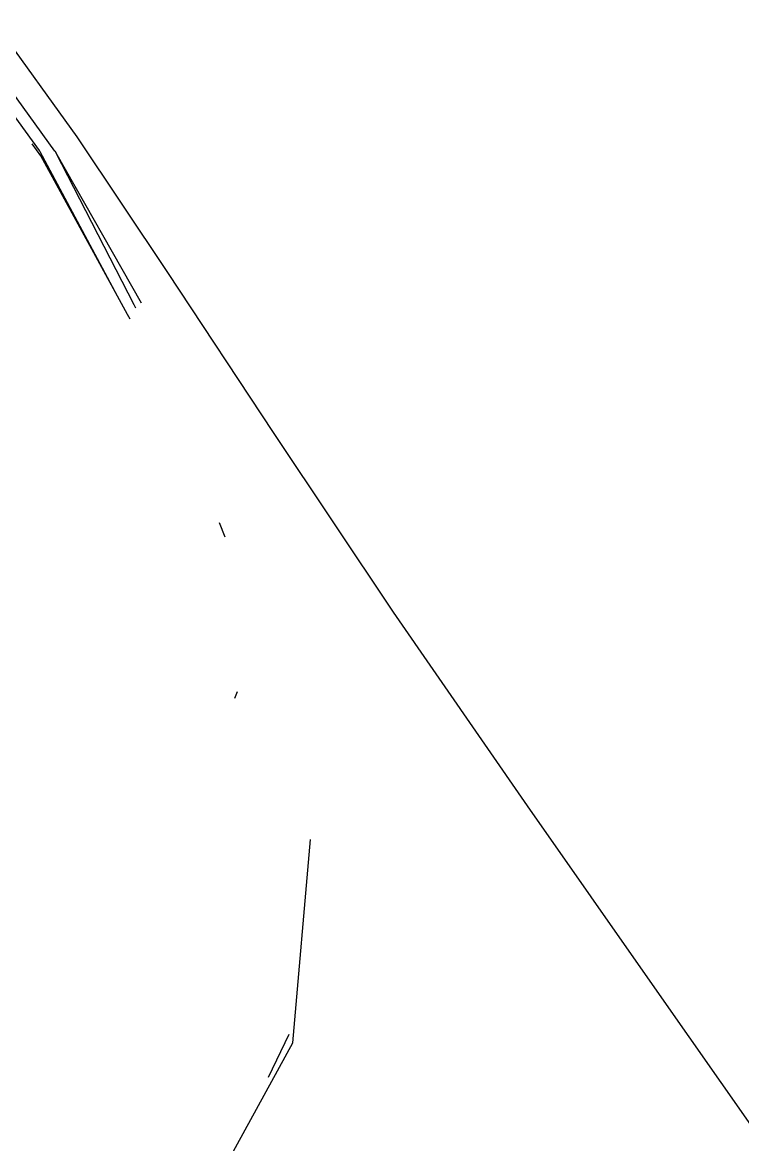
# Model space of a CAD drawing. Header units: millimetres. Extents: x -41292 to 298682, y -22072 to 33155.
# Drawn here: x 31949.6 to 32027.2, y -8973.4 to -8852.5 of the extents above; entities that cross this region are included whole.
import ezdxf

# ---------------------------------------------------------------- set-up
doc = ezdxf.new("R2010")
doc.units = ezdxf.units.MM

# ---------------------------------------------------------------- blocks, each defined once
blk = doc.blocks.new('rmfnasesx')
for p, q in [((59418.82, 6647.57), (59409.92, 6659.9)), ((59414.74, 6646.1), (59406.36, 6657.63)), ((59416.42, 6646.02), (59407.61, 6658.21)), ((59414.91, 6645.53), (59413.97, 6646.82)), ((59428.58, 6632.95), (59418.82, 6647.57)), ((59414.81, 6645.96), (59414.74, 6646.1)), ((59423.16, 6630.42), (59414.81, 6645.96)), ((59416.42, 6646.02), (59416.51, 6645.88)), ((59425.73, 6629.65), (59416.51, 6645.88)), ((59424.95, 6629.48), (59416.51, 6645.88)), ((59423.16, 6630.42), (59414.91, 6645.53)), ((59439.97, 6615.72), (59428.58, 6632.95)), ((59424.23, 6628.42), (59423.16, 6630.42)), ((59425.12, 6629.13), (59424.95, 6629.48)), ((59424.51, 6627.92), (59424.23, 6628.42)), ((59452.91, 6596.39), (59439.97, 6615.72)), ((59434.1, 6606.03), (59434.73, 6604.48)), ((59467.33, 6575.5), (59452.91, 6596.39)), ((59436.07, 6587.79), (59435.78, 6587.07)), ((59481.05, 6555.9), (59467.33, 6575.5)), ((59442.04, 6550), (59443.95, 6571.87)), ((59491.91, 6540.44), (59481.05, 6555.9)), ((59439.43, 6546.3), (59441.65, 6550.9)), ((59435.25, 6537.61), (59442.04, 6550))]:
    blk.add_line(p, q)

msp = doc.modelspace()

# ---------------------------------------------------------------- block references
msp.add_blockref('rmfnasesx', (-27463.27, -15512.43))

doc.saveas('drawing.dxf')
